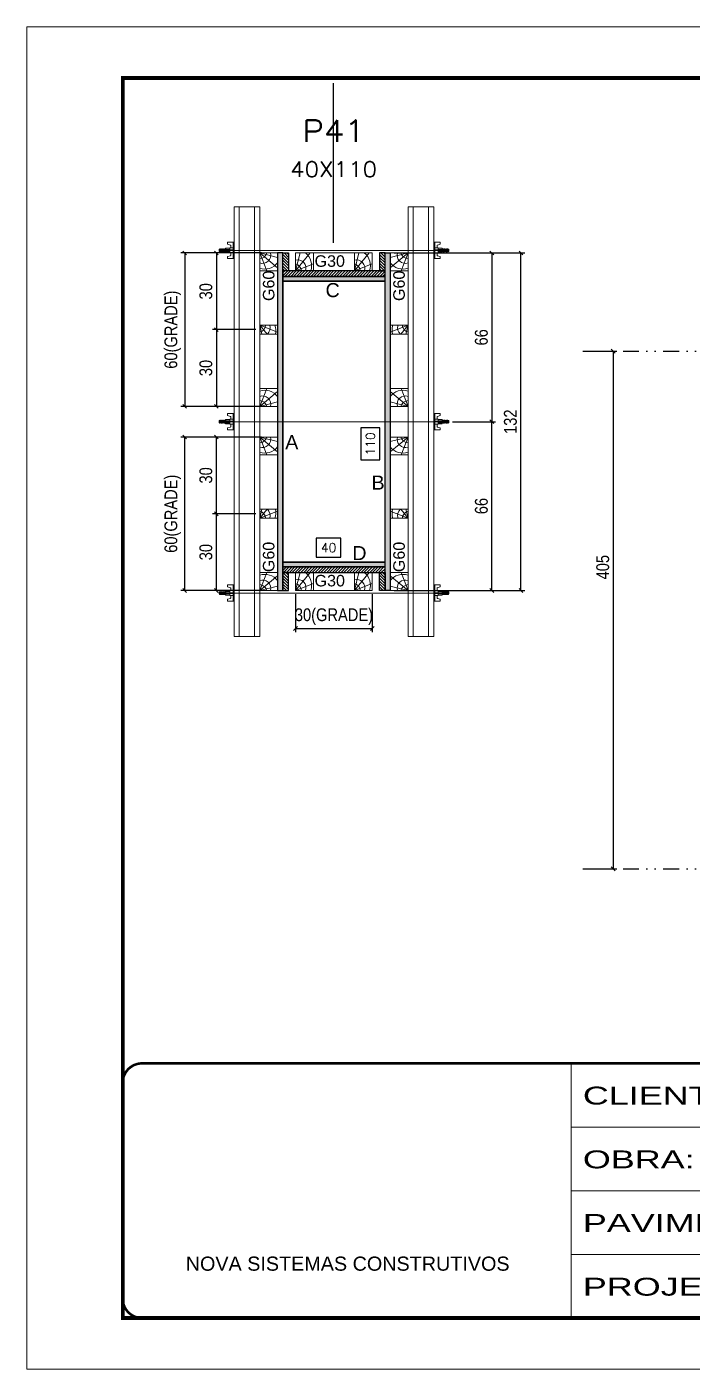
# Model space of a CAD drawing. Extents: x 1945 to 10875, y -3405 to 3369.
# Drawn here: x 1945 to 2465, y -2256 to -1206 of the extents above; entities that cross this region are included whole.
import ezdxf
from ezdxf.enums import TextEntityAlignment as Align

# ---------------------------------------------------------------- set-up
doc = ezdxf.new("R2010")
doc.units = 0
for name, pattern in [('CONTINUO', [0]), ('DASHED', [0.75, 0.5, -0.25]), ('DIVIDE2', [0.625, 0.25, -0.125, 0, -0.125, 0, -0.125]), ('HIDDEN', [0.375, 0.25, -0.125])]:
    doc.linetypes.add(name, pattern=pattern)
for name, color, linetype in [('CHAPA', 1, 'Continuous'), ('COTA', 241, 'Continuous'), ('cotas', 4, 'Continuous'), ('MEIO_PONT', 93, 'Continuous'), ('Nível', 160, 'Continuous'), ('Painéis', 200, 'Continuous'), ('SARRAFO', 251, 'Continuous'), ('Texto de Titulo', 7, 'Continuous'), ('Texto Qtd Sarr', 242, 'Continuous'), ('TEXTO_GERAL', 7, 'Continuous')]:
    doc.layers.add(name, color=color, linetype=linetype)
for name, color, linetype, lineweight in [('Folhas', 255, 'Continuous', 9), ('Hachura', 251, 'Continuous', 9), ('Madeira', 126, 'Continuous', 18), ('Perfil Metálico', 224, 'Continuous', 18), ('SARRAFO DE PRESSAO', 251, 'DASHED', 9), ('Texto Seção', 7, 'Continuous', 15)]:
    doc.layers.add(name, color=color, linetype=linetype, lineweight=lineweight)
doc.styles.add('ARIAL', font='arial.ttf')
doc.styles.add('COTA TECNICA', font='techl___.ttf', dxfattribs={"height": 10})
doc.styles.add('COTA TECNICA 2X', font='techl___.ttf', dxfattribs={"height": 10})
doc.styles.add('ROMANS', font='romans.shx')
doc.styles.add('SANSSERIF', font='sas_____.pfb')
doc.styles.add('Tecnologia', font='')
doc.styles.get('Tecnologia').set_extended_font_data('Forgotten Futurist')
doc.dimstyles.new('PAINEL', dxfattribs={"dimtxt": 10, "dimasz": 3, "dimexe": 3, "dimexo": 3, "dimgap": 3, "dimtad": 1, "dimdec": 1, "dimzin": 12, "dimdsep": 46, "dimtxsty": 'COTA TECNICA', "dimblk1": 'OBLIQUE', "dimblk2": 'OBLIQUE', "dimsah": 1, "dimcen": 0.9, "dimclrd": 4, "dimclre": 4, "dimclrt": 240, "dimadec": 1, "dimazin": 3, "dimtfac": 1, "dimtdec": 1, "dimtmove": 0, "dimatfit": 3, "dimfxl": 1, "dimtolj": 1, "dimtzin": 12, "dimarcsym": 0})
doc.dimstyles.new('SECAO PILAR', dxfattribs={"dimtxt": 10, "dimasz": 3, "dimexe": 3, "dimexo": 3, "dimgap": 3, "dimtad": 1, "dimdec": 1, "dimlfac": 0.5, "dimzin": 12, "dimdsep": 46, "dimtxsty": 'COTA TECNICA 2X', "dimblk1": 'OBLIQUE', "dimblk2": 'OBLIQUE', "dimsah": 1, "dimcen": 0.9, "dimclrd": 256, "dimclre": 256, "dimclrt": 256, "dimadec": 1, "dimazin": 3, "dimtfac": 1, "dimtdec": 1, "dimtmove": 0, "dimatfit": 3, "dimfxl": 1, "dimtolj": 1, "dimtzin": 12, "dimarcsym": 0})
doc.dimstyles.new('SECÇÃO 2', dxfattribs={"dimtxt": 7, "dimasz": 6, "dimexe": 0.18, "dimexo": 2, "dimgap": -4, "dimtad": 3, "dimdec": 1, "dimlfac": 0.5, "dimzin": 12, "dimdsep": 46, "dimtxsty": 'ROMANS', "dimblk": 'ARCHTICK', "dimcen": 0.09, "dimse1": 1, "dimse2": 1, "dimsd1": 1, "dimsd2": 1, "dimclrd": 180, "dimclre": 5, "dimclrt": 1, "dimadec": 0, "dimazin": 3, "dimtfac": 1, "dimtdec": 1, "dimtofl": 0, "dimtmove": 0, "dimatfit": 3, "dimldrblk": 'ARCHTICK', "dimfxl": 1, "dimtolj": 1, "dimtzin": 0, "dimarcsym": 0})

# ---------------------------------------------------------------- blocks, each defined once
blk = doc.blocks.new('9999999999')
at = {"color": 30, "linetype": 'CONTINUO'}
for p, q in [((98564.6, 34230.2), (98564.6, 34429.4)), ((98564.6, 34379.6), (99584, 34379.6)), ((98564.6, 34329.8), (99488, 34329.8)), ((98564.6, 34280), (99488, 34280))]:
    blk.add_line(p, q, dxfattribs=at)
at = {"color": 30, "linetype": 'CONTINUO', "const_width": 2}
blk.add_lwpolyline([(99584, 34230.2), (99584, 34414.4, 0.414214), (99569, 34429.4), (98229, 34429.4, 0.414214), (98214, 34414.4), (98214, 34245.2, 0.414214), (98229, 34230.2), (99584, 34230.2)], format="xyb", dxfattribs=at)
at = {"layer": 'Folhas'}
blk.add_lwpolyline([(98139, 34190.2), (99624, 34190.2), (99624, 35240.2), (98139, 35240.2)], close=True, dxfattribs=at)
at = {"layer": 'Folhas', "color": 30, "const_width": 3}
blk.add_lwpolyline([(98214, 34230.2), (99584, 34230.2), (99584, 35200.2), (98214, 35200.2)], close=True, dxfattribs=at)
at = {"color": 7, "linetype": 'Continuous', "ltscale": 5, "style": 'ARIAL'}
blk.add_text('NOVA SISTEMAS CONSTRUTIVOS', height=11.059, dxfattribs=at).set_placement((98263.2, 34267.2))
at = {"layer": 'Folhas', "color": 7, "style": 'Tecnologia', "width": 1.5}
for s, p in [('CLIENTE:', (98573.7, 34397.2)), ('OBRA:', (98573.7, 34347.3)), ('PAVIMENTO:', (98573.7, 34297.5)), ('PROJETO:', (98573.7, 34247.7))]:
    blk.add_text(s, height=14, dxfattribs=at).set_placement(p)
blk = doc.blocks.new('_Oblique')
at = {"color": 0, "linetype": 'ByBlock', "lineweight": -2}
blk.add_line((-0.5, -0.5), (0.5, 0.5), dxfattribs=at)
blk = doc.blocks.new('*D344')
at = {"layer": 'cotas', "color": 4, "linetype": 'ByBlock', "lineweight": -2, "transparency": 16777216}
for p, q in [((2382.9, -1459.6), (2406.6, -1459.6)), ((2403.6, -1459.6), (2403.6, -1864.6)), ((2382.9, -1864.6), (2406.6, -1864.6))]:
    blk.add_line(p, q, dxfattribs=at)
at = {"layer": 'Defpoints', "color": 0, "linetype": 'ByBlock', "transparency": 16777216}
for p in [(2379.9, -1459.6), (2379.9, -1864.6), (2403.6, -1864.6)]:
    blk.add_point(p, dxfattribs=at)
at = {"layer": 'cotas', "color": 4, "linetype": 'ByBlock', "lineweight": -2, "transparency": 16777216, "xscale": 3, "yscale": 3, "zscale": 3}
for p, rotation in [((2403.6, -1459.6), 90), ((2403.6, -1864.6), 270)]:
    blk.add_blockref('_Oblique', p, dxfattribs=dict(at, rotation=rotation))
at = {"layer": 'cotas', "color": 240, "linetype": 'ByBlock', "transparency": 16777216, "insert": (2395.5, -1628.6), "char_height": 10, "attachment_point": 5, "rotation": 90, "style": 'COTA TECNICA'}
blk.add_mtext('\\A1;405', dxfattribs=at)
blk = doc.blocks.new('titulo1')
at = {"layer": 'Defpoints', "color": 252, "linetype": 'HIDDEN', "ltscale": 2}
blk.add_line((0, 0), (0, 125), dxfattribs=at)
at = {"layer": 'Defpoints', "style": 'ROMANS', "oblique": 15}
blk.add_attdef('FOLHA', text='', height=10, dxfattribs=at).set_placement((0, 15.6), align=Align.MIDDLE_CENTER)
at = {"layer": 'Texto Qtd Sarr', "color": 3, "style": 'ROMANS', "oblique": 15}
for tag, height, p in [('TITULO', 17, (0, 71.4)), ('SEÇÃO', 12, (0, 41.5))]:
    blk.add_attdef(tag, text='', height=height, dxfattribs=at).set_placement(p, align=Align.MIDDLE_CENTER)
blk = doc.blocks.new('*D219')
at = {"layer": 'COTA', "color": 180, "lineweight": -2, "transparency": 16777216}
for p, q in [((2221.3, -1519.7), (2206.3, -1519.7)), ((2206.3, -1519.7), (2206.3, -1544.7)), ((2221.3, -1544.7), (2221.3, -1519.7)), ((2206.3, -1544.7), (2221.3, -1544.7))]:
    blk.add_line(p, q, dxfattribs=at)
at = {"layer": 'Defpoints', "color": 0, "transparency": 16777216}
for p in [(2225.3, -1404.8), (2225.3, -1404.8), (2225.3, -1624.8)]:
    blk.add_point(p, dxfattribs=at)
at = {"layer": 'COTA', "color": 1, "transparency": 16777216, "insert": (2213.8, -1532.2), "char_height": 7, "attachment_point": 5, "rotation": 90, "style": 'ROMANS'}
blk.add_mtext('\\A1;110', dxfattribs=at)
blk = doc.blocks.new('_ArchTick')
at = {"color": 0, "linetype": 'ByBlock', "const_width": 0.15}
blk.add_lwpolyline([(-0.5, -0.5), (0.5, 0.5)], dxfattribs=at)
blk = doc.blocks.new('*D220')
at = {"layer": 'COTA', "lineweight": -2, "transparency": 16777216}
for p, q in [((2232.3, -1382.8), (2334.5, -1382.8)), ((2331.5, -1646.8), (2331.5, -1382.8)), ((2232.3, -1646.8), (2334.5, -1646.8))]:
    blk.add_line(p, q, dxfattribs=at)
at = {"layer": 'Defpoints', "color": 0, "transparency": 16777216}
for p in [(2229.3, -1382.8), (2331.5, -1382.8), (2229.3, -1646.8)]:
    blk.add_point(p, dxfattribs=at)
at = {"layer": 'COTA', "lineweight": -2, "transparency": 16777216, "xscale": 3, "yscale": 3, "zscale": 3}
for p, rotation in [((2331.5, -1382.8), 90), ((2331.5, -1646.8), 270)]:
    blk.add_blockref('_Oblique', p, dxfattribs=dict(at, rotation=rotation))
at = {"layer": 'COTA', "transparency": 16777216, "insert": (2323.3, -1514.8), "char_height": 10, "attachment_point": 5, "rotation": 90, "style": 'COTA TECNICA 2X'}
blk.add_mtext('\\A1;132', dxfattribs=at)
blk = doc.blocks.new('*D221')
at = {"layer": 'COTA', "lineweight": -2, "transparency": 16777216}
for p, q in [((2278.1, -1514.8), (2311.7, -1514.8)), ((2308.7, -1646.8), (2308.7, -1514.8)), ((2266.3, -1646.8), (2311.7, -1646.8))]:
    blk.add_line(p, q, dxfattribs=at)
at = {"layer": 'Defpoints', "color": 0, "transparency": 16777216}
for p in [(2275.1, -1514.8), (2308.7, -1514.8), (2263.3, -1646.8)]:
    blk.add_point(p, dxfattribs=at)
at = {"layer": 'COTA', "lineweight": -2, "transparency": 16777216, "xscale": 3, "yscale": 3, "zscale": 3}
for p, rotation in [((2308.7, -1514.8), 90), ((2308.7, -1646.8), 270)]:
    blk.add_blockref('_Oblique', p, dxfattribs=dict(at, rotation=rotation))
at = {"layer": 'COTA', "transparency": 16777216, "insert": (2300.6, -1580.8), "char_height": 10, "attachment_point": 5, "rotation": 90, "style": 'COTA TECNICA 2X'}
blk.add_mtext('\\A1;66', dxfattribs=at)
blk = doc.blocks.new('*D222')
at = {"layer": 'COTA', "lineweight": -2, "transparency": 16777216}
for p, q in [((2266.3, -1382.8), (2311.7, -1382.8)), ((2308.7, -1382.8), (2308.7, -1514.8)), ((2278.1, -1514.8), (2311.7, -1514.8))]:
    blk.add_line(p, q, dxfattribs=at)
at = {"layer": 'Defpoints', "color": 0, "transparency": 16777216}
for p in [(2263.3, -1382.8), (2275.1, -1514.8), (2308.7, -1514.8)]:
    blk.add_point(p, dxfattribs=at)
at = {"layer": 'COTA', "lineweight": -2, "transparency": 16777216, "xscale": 3, "yscale": 3, "zscale": 3}
for p, rotation in [((2308.7, -1382.8), 90), ((2308.7, -1514.8), 270)]:
    blk.add_blockref('_Oblique', p, dxfattribs=dict(at, rotation=rotation))
at = {"layer": 'COTA', "transparency": 16777216, "insert": (2300.6, -1448.8), "char_height": 10, "attachment_point": 5, "rotation": 90, "style": 'COTA TECNICA 2X'}
blk.add_mtext('\\A1;66', dxfattribs=at)
blk = doc.blocks.new('*D223')
at = {"layer": 'COTA', "color": 180, "lineweight": -2, "transparency": 16777216}
for p, q in [((2190.8, -1605.8), (2171.4, -1605.8)), ((2171.4, -1605.8), (2171.4, -1620.8)), ((2190.8, -1620.8), (2190.8, -1605.8)), ((2171.4, -1620.8), (2190.8, -1620.8))]:
    blk.add_line(p, q, dxfattribs=at)
at = {"layer": 'Defpoints', "color": 0, "transparency": 16777216}
for p in [(2145.3, -1624.8), (2145.3, -1624.8), (2225.3, -1624.8)]:
    blk.add_point(p, dxfattribs=at)
at = {"layer": 'COTA', "color": 1, "transparency": 16777216, "insert": (2181.1, -1613.3), "char_height": 7, "attachment_point": 5, "style": 'ROMANS'}
blk.add_mtext('\\A1;40', dxfattribs=at)
blk = doc.blocks.new('C')
at = {"layer": 'Hachura', "color": 0}
for p, q in [((0, 3.22), (0, -3.22)), ((0.45, 3.22), (0, 3.22)), ((0.46, 3.16), (0, 3.16)), ((0.46, 3.05), (0, 3.05)), ((0.46, 2.88), (0, 2.88)), ((0, 2.75), (0, -1.16)), ((0.46, 2.65), (0, 2.65)), ((0.46, 2.23), (0, 2.23)), ((0.46, 1.51), (0, 1.51)), ((0.39, 0.49), (0.17, 0.49)), ((0.45, -3.23), (0.45, 3.22)), ((0.45, 3.22), (2.58, 3.22)), ((1.74, 0.97), (0.45, 0.97)), ((1.45, 0.1), (0.45, 0.1)), ((1.35, 1.94), (1.35, 0.96)), ((2.58, 2.39), (1.47, 2.09)), ((1.74, -0.97), (1.74, 0.97)), ((1.74, 0.97), (1.74, 0.84)), ((1.74, 0.97), (1.74, 0.84)), ((1.74, 0.84), (3.35, 0.84)), ((3.35, 0.45), (1.74, 0.45)), ((2.58, 3.22), (2.58, 2.39)), ((3.32, 0.84), (3.32, -0.84)), ((3.35, 0.84), (3.35, -0.84)), ((3.68, 0.45), (3.35, 0.45)), ((3.84, -0.52), (3.35, 0.45)), ((3.35, 0.06), (3.67, -0.57)), ((3.68, 0.45), (4.16, -0.52)), ((3.72, 0.5), (4.25, -0.57)), ((4.37, -0.55), (3.83, 0.53)), ((4.15, 0.45), (3.93, 0.45)), ((4.42, -0.52), (3.93, 0.45)), ((4.15, 0.45), (4.26, 0.45)), ((4.26, 0.45), (4.74, -0.52)), ((4.3, 0.5), (4.83, -0.57)), ((4.95, -0.55), (4.41, 0.53)), ((4.51, 0.45), (4.84, 0.45)), ((5, -0.52), (4.51, 0.45)), ((4.84, 0.45), (5.32, -0.52)), ((4.88, 0.5), (5.41, -0.57)), ((5.53, -0.55), (4.99, 0.53)), ((5.58, -0.52), (5.09, 0.45)), ((5.42, 0.45), (5.09, 0.45)), ((5.58, -0.52), (5.09, 0.45)), ((5.42, 0.45), (5.74, -0.19)), ((5.46, 0.5), (5.74, -0.07)), ((5.74, 0.19), (5.57, 0.53)), ((5.74, 0.32), (5.68, 0.45)), ((5.68, 0.45), (5.74, 0.45)), ((5.74, 0.45), (5.9, 0.29)), ((5.74, 0.45), (5.74, -0.52)), ((5.9, -0.36), (5.9, 0.29)), ((0.45, 0), (0, 0)), ((0.46, -1.52), (0, -1.52)), ((0.46, -2.23), (0, -2.23)), ((0.46, -2.65), (0, -2.65)), ((0.46, -2.88), (0, -2.88)), ((0.46, -3.05), (0, -3.05)), ((0.46, -3.16), (0, -3.16)), ((0, -3.22), (2.57, -3.22)), ((0.08, -0.48), (0.29, -0.48)), ((0.29, -0.48), (0.4, -0.48)), ((0.45, 0), (0.45, -0.97)), ((0.45, -0.16), (1.45, -0.16)), ((0.45, -0.65), (0.45, -0.32)), ((0.45, -3.23), (0.45, -0.65)), ((0.45, -0.97), (1.74, -0.97)), ((1.35, -1.94), (1.35, -0.97)), ((2.58, -2.39), (1.47, -2.1)), ((3.35, -0.32), (1.74, -0.32)), ((3.35, -0.84), (1.74, -0.84)), ((2.58, -3.23), (2.58, -2.39)), ((3.35, -0.07), (3.58, -0.52)), ((3.35, -0.52), (3.58, -0.52)), ((3.84, -0.52), (4.16, -0.52)), ((4.42, -0.52), (4.74, -0.52)), ((4.63, -0.52), (4.74, -0.52)), ((5, -0.52), (5.32, -0.52)), ((5.58, -0.52), (5.74, -0.52)), ((5.74, -0.52), (5.9, -0.36)), ((5.74, -0.52), (5.74, -0.52))]:
    blk.add_line(p, q, dxfattribs=at)
for centre, radius, start, end in [((1.52, 1.94), 0.161, 104.7436, 180), ((1.44, -0.03), 0.129, 272.695, 87.305), ((3.81, 0.39), 0.143, 25.5688, 154.4312), ((4.39, 0.39), 0.143, 25.5688, 154.4312), ((4.97, 0.39), 0.143, 25.5688, 154.4312), ((5.55, 0.39), 0.143, 25.5688, 154.4312), ((0.17, -0.37), 0.174, 221.744, 317.8592), ((1.52, -1.94), 0.161, 180, 255.2564), ((3.71, -0.4), 0.174, 222.1408, 318.256), ((4.29, -0.4), 0.174, 222.1408, 318.256), ((4.87, -0.4), 0.174, 222.1408, 318.256), ((5.45, -0.4), 0.174, 222.1408, 318.256), ((5.61, -0.4), 0.174, 317.8592, 318.256)]:
    blk.add_arc(centre, radius, start, end, dxfattribs=at)
blk = doc.blocks.new('PONTALETE')
at = {"layer": 'Madeira'}
for q in [(2.71, 7), (7, 5.76), (7, 1.74)]:
    blk.add_line((0, 0), q, dxfattribs=at)
blk.add_lwpolyline([(0, 0), (7, 0), (7, 7), (0, 7)], close=True, dxfattribs=at)
for centre, radius, start, end in [((2.04, 0.06), 6.23, 37.2818, 109.0913), ((1.09, 0.9), 3.19, 343.603, 109.9847), ((-0.21, -0.78), 3.09, 14.6322, 86.0383)]:
    blk.add_arc(centre, radius, start, end, dxfattribs=at)
blk = doc.blocks.new('*D224')
at = {"layer": 'COTA', "lineweight": -2, "transparency": 16777216}
for p, q in [((2128.6, -1526.8), (2065.6, -1526.8)), ((2068.6, -1646.8), (2068.6, -1526.8)), ((2128.6, -1646.8), (2065.6, -1646.8))]:
    blk.add_line(p, q, dxfattribs=at)
at = {"layer": 'Defpoints', "color": 0, "transparency": 16777216}
for p in [(2068.6, -1526.8), (2131.6, -1526.8), (2131.6, -1646.8)]:
    blk.add_point(p, dxfattribs=at)
at = {"layer": 'COTA', "lineweight": -2, "transparency": 16777216, "xscale": 3, "yscale": 3, "zscale": 3}
for p, rotation in [((2068.6, -1526.8), 90), ((2068.6, -1646.8), 270)]:
    blk.add_blockref('_Oblique', p, dxfattribs=dict(at, rotation=rotation))
at = {"layer": 'COTA', "transparency": 16777216, "insert": (2059.3, -1586.8), "char_height": 10, "attachment_point": 5, "rotation": 90, "style": 'COTA TECNICA 2X'}
blk.add_mtext('\\A1;60(GRADE)', dxfattribs=at)
blk = doc.blocks.new('*D327')
at = {"layer": 'COTA', "lineweight": -2, "transparency": 16777216}
for p, q in [((2155.3, -1649.8), (2155.3, -1679.5)), ((2215.3, -1649.8), (2215.3, -1679.5)), ((2155.3, -1676.5), (2215.3, -1676.5))]:
    blk.add_line(p, q, dxfattribs=at)
at = {"layer": 'Defpoints', "color": 0, "transparency": 16777216}
for p in [(2155.3, -1646.8), (2215.3, -1646.8), (2215.3, -1676.5)]:
    blk.add_point(p, dxfattribs=at)
at = {"layer": 'COTA', "lineweight": -2, "transparency": 16777216, "xscale": 3, "yscale": 3, "zscale": 3, "rotation": 180}
blk.add_blockref('_Oblique', (2155.3, -1676.5), dxfattribs=at)
at = {"layer": 'COTA', "lineweight": -2, "transparency": 16777216, "xscale": 3, "yscale": 3, "zscale": 3}
blk.add_blockref('_Oblique', (2215.3, -1676.5), dxfattribs=at)
at = {"layer": 'COTA', "transparency": 16777216, "insert": (2185.3, -1667.3), "char_height": 10, "attachment_point": 5, "style": 'COTA TECNICA 2X'}
blk.add_mtext('\\A1;30(GRADE)', dxfattribs=at)
blk = doc.blocks.new('MEIO PONTALETE')
at = {"layer": 'Madeira'}
for q in [(2.71, 7), (3.5, 2.88), (3.5, 0.87)]:
    blk.add_line((0, 0), q, dxfattribs=at)
blk.add_lwpolyline([(0, 0), (3.5, 0), (3.5, 7), (0, 7)], close=True, dxfattribs=at)
for centre, radius, start, end in [((2.04, 0.06), 6.23, 76.4499, 109.0913), ((1.09, 0.9), 3.19, 40.9063, 109.9847), ((-0.21, -0.78), 3.09, 14.6322, 86.0383)]:
    blk.add_arc(centre, radius, start, end, dxfattribs=at)
blk = doc.blocks.new('*D328')
at = {"layer": 'COTA', "lineweight": -2, "transparency": 16777216}
for p, q in [((2124.3, -1586.8), (2090.4, -1586.8)), ((2093.4, -1646.8), (2093.4, -1586.8)), ((2124.3, -1646.8), (2090.4, -1646.8))]:
    blk.add_line(p, q, dxfattribs=at)
at = {"layer": 'Defpoints', "color": 0, "transparency": 16777216}
for p in [(2093.4, -1586.8), (2127.3, -1586.8), (2127.3, -1646.8)]:
    blk.add_point(p, dxfattribs=at)
at = {"layer": 'COTA', "lineweight": -2, "transparency": 16777216, "xscale": 3, "yscale": 3, "zscale": 3}
for p, rotation in [((2093.4, -1586.8), 90), ((2093.4, -1646.8), 270)]:
    blk.add_blockref('_Oblique', p, dxfattribs=dict(at, rotation=rotation))
at = {"layer": 'COTA', "transparency": 16777216, "insert": (2085.2, -1616.8), "char_height": 10, "attachment_point": 5, "rotation": 90, "style": 'COTA TECNICA 2X'}
blk.add_mtext('\\A1;30', dxfattribs=at)
blk = doc.blocks.new('*D329')
at = {"layer": 'COTA', "lineweight": -2, "transparency": 16777216}
for p, q in [((2124.3, -1526.8), (2090.4, -1526.8)), ((2093.4, -1586.8), (2093.4, -1526.8)), ((2124.3, -1586.8), (2090.4, -1586.8))]:
    blk.add_line(p, q, dxfattribs=at)
at = {"layer": 'Defpoints', "color": 0, "transparency": 16777216}
for p in [(2093.4, -1526.8), (2127.3, -1526.8), (2127.3, -1586.8)]:
    blk.add_point(p, dxfattribs=at)
at = {"layer": 'COTA', "lineweight": -2, "transparency": 16777216, "xscale": 3, "yscale": 3, "zscale": 3}
for p, rotation in [((2093.4, -1526.8), 90), ((2093.4, -1586.8), 270)]:
    blk.add_blockref('_Oblique', p, dxfattribs=dict(at, rotation=rotation))
at = {"layer": 'COTA', "transparency": 16777216, "insert": (2085.2, -1556.8), "char_height": 10, "attachment_point": 5, "rotation": 90, "style": 'COTA TECNICA 2X'}
blk.add_mtext('\\A1;30', dxfattribs=at)
blk = doc.blocks.new('*D225')
at = {"layer": 'COTA', "lineweight": -2, "transparency": 16777216}
for p, q in [((2128.6, -1382.8), (2065.6, -1382.8)), ((2068.6, -1382.8), (2068.6, -1502.8)), ((2128.6, -1502.8), (2065.6, -1502.8))]:
    blk.add_line(p, q, dxfattribs=at)
at = {"layer": 'Defpoints', "color": 0, "transparency": 16777216}
for p in [(2131.6, -1382.8), (2068.6, -1502.8), (2131.6, -1502.8)]:
    blk.add_point(p, dxfattribs=at)
at = {"layer": 'COTA', "lineweight": -2, "transparency": 16777216, "xscale": 3, "yscale": 3, "zscale": 3}
for p, rotation in [((2068.6, -1382.8), 90), ((2068.6, -1502.8), 270)]:
    blk.add_blockref('_Oblique', p, dxfattribs=dict(at, rotation=rotation))
at = {"layer": 'COTA', "transparency": 16777216, "insert": (2059.3, -1442.8), "char_height": 10, "attachment_point": 5, "rotation": 90, "style": 'COTA TECNICA 2X'}
blk.add_mtext('\\A1;60(GRADE)', dxfattribs=at)
blk = doc.blocks.new('*D330')
at = {"layer": 'COTA', "lineweight": -2, "transparency": 16777216}
for p, q in [((2124.3, -1382.8), (2090.4, -1382.8)), ((2093.4, -1382.8), (2093.4, -1442.8)), ((2124.3, -1442.8), (2090.4, -1442.8))]:
    blk.add_line(p, q, dxfattribs=at)
at = {"layer": 'Defpoints', "color": 0, "transparency": 16777216}
for p in [(2127.3, -1382.8), (2093.4, -1442.8), (2127.3, -1442.8)]:
    blk.add_point(p, dxfattribs=at)
at = {"layer": 'COTA', "lineweight": -2, "transparency": 16777216, "xscale": 3, "yscale": 3, "zscale": 3}
for p, rotation in [((2093.4, -1382.8), 90), ((2093.4, -1442.8), 270)]:
    blk.add_blockref('_Oblique', p, dxfattribs=dict(at, rotation=rotation))
at = {"layer": 'COTA', "transparency": 16777216, "insert": (2085.2, -1412.8), "char_height": 10, "attachment_point": 5, "rotation": 90, "style": 'COTA TECNICA 2X'}
blk.add_mtext('\\A1;30', dxfattribs=at)
blk = doc.blocks.new('*D331')
at = {"layer": 'COTA', "lineweight": -2, "transparency": 16777216}
for p, q in [((2124.3, -1442.8), (2090.4, -1442.8)), ((2093.4, -1442.8), (2093.4, -1502.8)), ((2124.3, -1502.8), (2090.4, -1502.8))]:
    blk.add_line(p, q, dxfattribs=at)
at = {"layer": 'Defpoints', "color": 0, "transparency": 16777216}
for p in [(2127.3, -1442.8), (2093.4, -1502.8), (2127.3, -1502.8)]:
    blk.add_point(p, dxfattribs=at)
at = {"layer": 'COTA', "lineweight": -2, "transparency": 16777216, "xscale": 3, "yscale": 3, "zscale": 3}
for p, rotation in [((2093.4, -1442.8), 90), ((2093.4, -1502.8), 270)]:
    blk.add_blockref('_Oblique', p, dxfattribs=dict(at, rotation=rotation))
at = {"layer": 'COTA', "transparency": 16777216, "insert": (2085.2, -1472.8), "char_height": 10, "attachment_point": 5, "rotation": 90, "style": 'COTA TECNICA 2X'}
blk.add_mtext('\\A1;30', dxfattribs=at)

msp = doc.modelspace()

# ---------------------------------------------------------------- hatches: boundary and pattern name
at = {"layer": 'Hachura'}
h = msp.add_hatch(color=256, dxfattribs=at)
h.dxf.hatch_style = 1
h.paths.add_polyline_path([(2145.29, -1382.8), (2141.29, -1382.8), (2141.29, -1646.8), (2145.29, -1646.8)])
h = msp.add_hatch(color=256, dxfattribs=at)
h.dxf.hatch_style = 1
h.paths.add_polyline_path([(2145.29, -1382.8), (2141.29, -1382.8), (2141.29, -1646.8), (2145.29, -1646.8)])
h = msp.add_hatch(dxfattribs=at)
h.set_pattern_fill('ANSI31', color=256, scale=0.5, angle=270, style=0)
h.set_pattern_definition([(315, (25074.699, -10885.754), (1.12253202, 1.12253202), [])])
h.paths.add_polyline_path([(2145.29, -1396.8), (2149.69, -1396.8), (2149.69, -1382.8), (2145.29, -1382.8)])
h = msp.add_hatch(dxfattribs=at)
h.set_pattern_fill('ANSI31', color=256, scale=0.5, angle=270, style=0)
h.set_pattern_definition([(315, (25116.699, -10885.754), (1.12253202, 1.12253202), [])])
h.paths.add_polyline_path([(2225.29, -1396.8), (2220.89, -1396.8), (2220.89, -1382.8), (2225.29, -1382.8)])
h = msp.add_hatch(color=256, dxfattribs=at)
h.dxf.hatch_style = 1
h.paths.add_polyline_path([(2225.29, -1382.8), (2229.29, -1382.8), (2229.29, -1646.8), (2225.29, -1646.8)])
h = msp.add_hatch(color=256, dxfattribs=at)
h.dxf.hatch_style = 1
h.paths.add_polyline_path([(2225.29, -1382.8), (2229.29, -1382.8), (2229.29, -1646.8), (2225.29, -1646.8)])
h = msp.add_hatch(dxfattribs=at)
h.set_pattern_fill('ANSI31', color=256, scale=0.5, angle=180, style=0)
h.set_pattern_definition([(225, (-6948.661, -24503.8103), (1.12253202, -1.12253202), [])])
h.paths.add_polyline_path([(2145.29, -1401.2), (2145.29, -1396.8), (2225.29, -1396.8), (2225.29, -1401.2)])
h = msp.add_hatch(color=256, dxfattribs=at)
h.dxf.hatch_style = 1
h.paths.add_polyline_path([(2225.29, -1404.8), (2225.29, -1401.2), (2145.29, -1401.2), (2145.29, -1404.8)])
h = msp.add_hatch(color=256, dxfattribs=at)
h.dxf.hatch_style = 1
h.paths.add_polyline_path([(2225.29, -1404.8), (2225.29, -1401.2), (2145.29, -1401.2), (2145.29, -1404.8)])
h = msp.add_hatch(color=256, dxfattribs=at)
h.dxf.hatch_style = 1
h.paths.add_polyline_path([(2225.29, -1628.4), (2225.29, -1624.8), (2145.29, -1624.8), (2145.29, -1628.4)])
h = msp.add_hatch(color=256, dxfattribs=at)
h.dxf.hatch_style = 1
h.paths.add_polyline_path([(2225.29, -1628.4), (2225.29, -1624.8), (2145.29, -1624.8), (2145.29, -1628.4)])
h = msp.add_hatch(dxfattribs=at)
h.set_pattern_fill('ANSI31', color=256, scale=0.5, angle=180, style=0)
h.set_pattern_definition([(225, (-6978.661, -24557.8103), (1.12253202, -1.12253202), [])])
h.paths.add_polyline_path([(2225.29, -1628.4), (2225.29, -1632.8), (2145.29, -1632.8), (2145.29, -1628.4)])
h = msp.add_hatch(dxfattribs=at)
h.set_pattern_fill('ANSI31', color=256, scale=0.5, angle=270, style=0)
h.set_pattern_definition([(315, (25074.699, -10770.754), (1.12253202, 1.12253202), [])])
h.paths.add_polyline_path([(2145.29, -1632.8), (2149.69, -1632.8), (2149.69, -1646.8), (2145.29, -1646.8)])
h = msp.add_hatch(dxfattribs=at)
h.set_pattern_fill('ANSI31', color=256, scale=0.5, angle=270, style=0)
h.set_pattern_definition([(315, (25116.699, -10770.754), (1.12253202, 1.12253202), [])])
h.paths.add_polyline_path([(2225.29, -1632.8), (2220.89, -1632.8), (2220.89, -1646.8), (2225.29, -1646.8)])

# ---------------------------------------------------------------- linework, layer by layer
at = {"layer": 'CHAPA'}
for points in [[(2145.29, -1382.8), (2141.29, -1382.8), (2141.29, -1646.8), (2145.29, -1646.8)], [(2145.29, -1382.8), (2141.29, -1382.8), (2141.29, -1646.8), (2145.29, -1646.8)], [(2225.29, -1382.8), (2229.29, -1382.8), (2229.29, -1646.8), (2225.29, -1646.8)], [(2225.29, -1382.8), (2229.29, -1382.8), (2229.29, -1646.8), (2225.29, -1646.8)], [(2225.29, -1404.8), (2225.29, -1401.2), (2145.29, -1401.2), (2145.29, -1404.8)], [(2225.29, -1404.8), (2225.29, -1401.2), (2145.29, -1401.2), (2145.29, -1404.8)], [(2225.29, -1628.4), (2225.29, -1624.8), (2145.29, -1624.8), (2145.29, -1628.4)], [(2225.29, -1628.4), (2225.29, -1624.8), (2145.29, -1624.8), (2145.29, -1628.4)]]:
    msp.add_lwpolyline(points, close=True, dxfattribs=at)
at = {"layer": 'Hachura'}
for p, q in [((2274.09, -1380.8), (2100.29, -1380.79)), ((2274.09, -1514.8), (2100.29, -1514.79)), ((2274.09, -1648.8), (2100.29, -1648.81))]:
    msp.add_line(p, q, dxfattribs=at)
at = {"layer": 'Madeira'}
for points in [[(2141.29, -1382.8), (2127.29, -1382.8), (2127.29, -1502.8), (2141.29, -1502.8)], [(2155.29, -1396.8), (2155.29, -1382.8), (2215.29, -1382.8), (2215.29, -1396.8)], [(2229.29, -1382.8), (2243.29, -1382.8), (2243.29, -1502.8), (2229.29, -1502.8)], [(2141.29, -1646.8), (2127.29, -1646.8), (2127.29, -1526.8), (2141.29, -1526.8)], [(2229.29, -1646.8), (2243.29, -1646.8), (2243.29, -1526.8), (2229.29, -1526.8)], [(2155.29, -1646.8), (2155.29, -1632.8), (2215.29, -1632.8), (2215.29, -1646.8)]]:
    msp.add_lwpolyline(points, close=True, dxfattribs=at)
at = {"layer": 'Nível', "color": 4, "linetype": 'DIVIDE2', "ltscale": 50}
for p, q in [((2379.86, -1459.64), (3390.21, -1459.64)), ((2379.86, -1864.64), (3390.21, -1864.64))]:
    msp.add_line(p, q, dxfattribs=at)
at = {"layer": 'Painéis'}
msp.add_lwpolyline([(2145.29, -1624.8), (2225.29, -1624.8), (2225.29, -1404.8), (2145.29, -1404.8)], close=True, dxfattribs=at)
at = {"layer": 'Perfil Metálico'}
for points in [[(2107.29, -1346.8), (2127.29, -1346.8), (2127.29, -1682.8), (2107.29, -1682.8)], [(2123.29, -1682.8), (2111.29, -1682.8), (2111.29, -1346.8), (2123.29, -1346.8)], [(2263.29, -1346.8), (2243.29, -1346.8), (2243.29, -1682.8), (2263.29, -1682.8)], [(2247.29, -1682.8), (2259.29, -1682.8), (2259.29, -1346.8), (2247.29, -1346.8)]]:
    msp.add_lwpolyline(points, close=True, dxfattribs=at)
at = {"layer": 'SARRAFO'}
for points in [[(2149.69, -1382.8), (2149.69, -1396.8), (2145.29, -1396.8), (2145.29, -1382.8)], [(2220.89, -1382.8), (2220.89, -1396.8), (2225.29, -1396.8), (2225.29, -1382.8)], [(2225.29, -1396.8), (2145.29, -1396.8), (2145.29, -1401.2), (2225.29, -1401.2)], [(2145.29, -1632.8), (2225.29, -1632.8), (2225.29, -1628.4), (2145.29, -1628.4)], [(2149.69, -1646.8), (2149.69, -1632.8), (2145.29, -1632.8), (2145.29, -1646.8)], [(2220.89, -1646.8), (2220.89, -1632.8), (2225.29, -1632.8), (2225.29, -1646.8)]]:
    msp.add_lwpolyline(points, close=True, dxfattribs=at)

# ---------------------------------------------------------------- block references
at = {"layer": 'Hachura', "linetype": 'Continuous', "yscale": 2, "zscale": 2, "rotation": 180}
for p, xscale in [((2107.29, -1380.8), 2), ((2263.29, -1380.8), -2), ((2107.29, -1514.8), 2), ((2263.29, -1514.8), -2)]:
    msp.add_blockref('C', p, dxfattribs=dict(at, xscale=xscale))
at = {"layer": 'Hachura', "linetype": 'Continuous', "yscale": 2, "zscale": 2}
for p, xscale in [((2107.29, -1648.8), -2), ((2263.29, -1648.8), 2)]:
    msp.add_blockref('C', p, dxfattribs=dict(at, xscale=xscale))
at = {"layer": 'Madeira'}
for name, p, xscale, yscale, zscale, rotation in [('PONTALETE', (2127.29, -1382.8), -2, 2, 2, 180), ('PONTALETE', (2127.29, -1382.8), -2, 2, 2, 180), ('PONTALETE', (2243.29, -1382.8), 2, 2, 2, 180), ('PONTALETE', (2243.29, -1382.8), 2, 2, 2, 180), ('MEIO PONTALETE', (2127.29, -1439.3), 1.999999997962732, 1.999999997962732, 1.999999997962732, 270), ('MEIO PONTALETE', (2243.29, -1439.3), -1.999999997962732, 1.999999997962732, 1.999999997962732, 90), ('PONTALETE', (2127.29, -1526.8), -2, 2, 2, 180), ('PONTALETE', (2243.29, -1526.8), 2, 2, 2, 180), ('MEIO PONTALETE', (2127.29, -1590.3), -1.999999997962732, 1.999999997962732, 1.999999997962732, 270), ('MEIO PONTALETE', (2243.29, -1590.3), 1.999999997962732, 1.999999997962732, 1.999999997962732, 90.00000000000001)]:
    msp.add_blockref(name, p, dxfattribs=dict(at, xscale=xscale, yscale=yscale, zscale=zscale, rotation=rotation))
at = {"layer": 'Madeira', "yscale": 2, "zscale": 2}
for p, xscale in [((2127.29, -1502.8), 2), ((2243.29, -1502.8), -2), ((2127.29, -1646.8), 2), ((2243.29, -1646.8), -2)]:
    msp.add_blockref('PONTALETE', p, dxfattribs=dict(at, xscale=xscale))
at = {"layer": 'MEIO_PONT', "xscale": -2, "yscale": 2, "zscale": 2, "rotation": 270}
for p in [(2155.29, -1396.8), (2201.29, -1396.8), (2155.29, -1646.8), (2201.29, -1646.8)]:
    msp.add_blockref('PONTALETE', p, dxfattribs=at)
at = {"layer": 'SARRAFO DE PRESSAO', "color": 6, "linetype": 'ByBlock'}
msp.add_blockref('9999999999', (-96193.77, -36446.13), dxfattribs=at)
at = {"layer": 'Texto Seção'}
ref = msp.add_blockref('titulo1', (2185.06, -1374.87), dxfattribs=at)
ref.add_attrib('TITULO', 'P41', dxfattribs={"layer": 'Texto de Titulo', "color": 7, "height": 17, "style": 'ROMANS', "width": 1.1}).set_placement((2185.06, -1287.37), align=Align.MIDDLE_CENTER)
ref.add_attrib('SEÇÃO', '40X110', dxfattribs={"layer": 'Texto de Titulo', "color": 7, "height": 12, "style": 'ROMANS', "width": 1.1}).set_placement((2185.06, -1317.37), align=Align.MIDDLE_CENTER)

# ---------------------------------------------------------------- texts
at = {"layer": 'Texto Seção', "color": 0, "linetype": 'Continuous', "style": 'SANSSERIF'}
for p in [(2134.25, -1420.41), (2236.19, -1420.41), (2134.25, -1632.49), (2236.19, -1632.49)]:
    msp.add_text('G60', height=9, rotation=90, dxfattribs=at).set_placement(p, align=Align.MIDDLE_LEFT)
at = {"layer": 'TEXTO_GERAL', "style": 'ARIAL'}
for s, p in [('C', (2184.28, -1411.88)), ('A', (2152.33, -1530.81)), ('B', (2219.83, -1562.44)), ('D', (2205.23, -1617.57))]:
    msp.add_text(s, height=11, dxfattribs=at).set_placement(p, align=Align.MIDDLE_CENTER)
at = {"layer": 'TEXTO_GERAL', "color": 0, "linetype": 'Continuous', "char_height": 9, "width": 285.3299, "attachment_point": 7, "style": 'SANSSERIF'}
for insert in [(2170.15, -1393.76), (2170.15, -1643.76)]:
    msp.add_mtext('G30', dxfattribs=dict(at, insert=insert))

# ---------------------------------------------------------------- dimensions: what is measured, and where the dimension line sits
at = {"layer": 'COTA'}
for base, p1, p2, angle, picture, middle in [((2068.57, -1502.8), (2131.63, -1382.8), (2131.63, -1502.8), 270, '*D225', (2068.57, -1442.8)), ((2068.57, -1526.8), (2131.63, -1646.8), (2131.63, -1526.8), 90, '*D224', (2068.57, -1586.8))]:
    dim = msp.add_linear_dim(base=base, p1=p1, p2=p2, angle=angle, text='<>(GRADE)', dimstyle='SECAO PILAR', dxfattribs=at)
    dim.commit()
    dim.dimension.update_dxf_attribs({"geometry": picture, "text_midpoint": middle, "dimtype": 160})
for base, p1, p2, angle, picture, middle in [((2093.44, -1442.8), (2127.29, -1382.8), (2127.29, -1442.8), 270, '*D330', (2085.22, -1412.8)), ((2331.49, -1382.8), (2229.29, -1646.8), (2229.29, -1382.8), 90, '*D220', (2323.27, -1514.8)), ((2308.72, -1514.8), (2263.29, -1382.8), (2275.09, -1514.8), 270, '*D222', (2300.62, -1448.8)), ((2093.44, -1502.8), (2127.29, -1442.8), (2127.29, -1502.8), 270, '*D331', (2085.22, -1472.8)), ((2308.72, -1514.8), (2263.29, -1646.8), (2275.09, -1514.8), 90, '*D221', (2300.62, -1580.8)), ((2093.44, -1526.8), (2127.29, -1586.8), (2127.29, -1526.8), 90, '*D329', (2085.22, -1556.8)), ((2093.44, -1586.8), (2127.29, -1646.8), (2127.29, -1586.8), 90, '*D328', (2085.22, -1616.8))]:
    dim = msp.add_linear_dim(base=base, p1=p1, p2=p2, angle=angle, dimstyle='SECAO PILAR', dxfattribs=at)
    dim.commit()
    dim.dimension.update_dxf_attribs({"geometry": picture, "text_midpoint": middle})
for base, p2, angle, picture, middle in [((2225.29, -1404.8), (2225.29, -1404.8), 90, '*D219', (2225.29, -1532.17)), ((2145.29, -1624.8), (2145.29, -1624.8), 180, '*D223', (2181.1, -1624.8))]:
    dim = msp.add_linear_dim(base=base, p1=(2225.29, -1624.8), p2=p2, angle=angle, dimstyle='SECÇÃO 2', dxfattribs=at)
    dim.commit()
    dim.dimension.update_dxf_attribs({"geometry": picture, "text_midpoint": middle, "dimtype": 160})
dim = msp.add_linear_dim(base=(2215.29, -1676.51), p1=(2155.29, -1646.8), p2=(2215.29, -1646.8), text='<>(GRADE)', dimstyle='SECAO PILAR', dxfattribs=at)
dim.commit()
dim.dimension.update_dxf_attribs({"geometry": '*D327', "text_midpoint": (2185.29, -1676.51), "dimtype": 160})
at = {"layer": 'cotas', "linetype": 'ByBlock'}
dim = msp.add_linear_dim(base=(2403.58, -1864.64), p1=(2379.86, -1459.64), p2=(2379.86, -1864.64), angle=90, dimstyle='PAINEL', dxfattribs=at)
dim.commit()
dim.dimension.update_dxf_attribs({"geometry": '*D344', "text_midpoint": (2403.58, -1628.64), "dimtype": 160})

doc.saveas('drawing.dxf')
